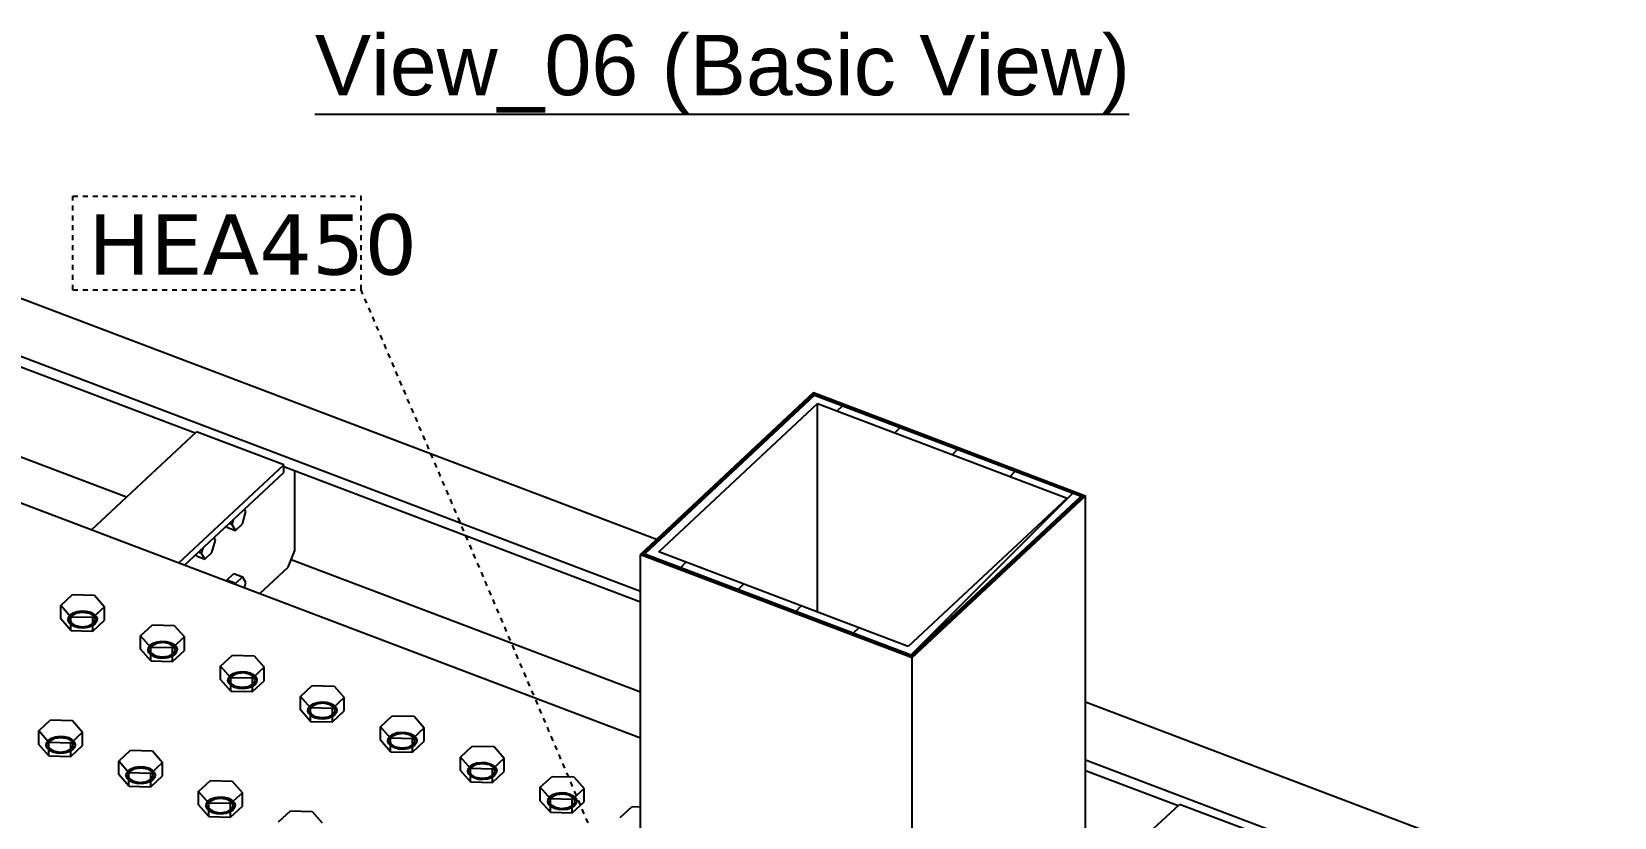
# Model space of a CAD drawing. Header units: millimetres. Extents: x 15962 to 71432, y 9666 to 72266.
# Drawn here: x 64181 to 65434, y 34225 to 34846 of the extents above; entities that cross this region are included whole.
import ezdxf

# ---------------------------------------------------------------- set-up
doc = ezdxf.new("R2010")
doc.units = ezdxf.units.MM
doc.header["$LTSCALE"] = 2
doc.linetypes.add('DXK_LINE_DOT2', pattern=[3.9198, 1.9599, -1.9599])
doc.styles.add('Arial', font='arial.ttf', dxfattribs={"height": 0.2})
doc.styles.add('Arial Narrow', font='verdana.ttf', dxfattribs={"height": 0.2})

msp = doc.modelspace()

# ---------------------------------------------------------------- hatches: boundary and pattern name
at = {"linetype": 'Continuous'}
h = msp.add_hatch(dxfattribs=at)
h.set_pattern_fill('', scale=14, style=0, pattern_type=0)
h.set_pattern_definition([(45, (64878.186, 34351.217), (-31.431, 31.431), [])])
h.paths.add_polyline_path([(64663.1207, 34432.7146), (64878.1856, 34351.2171), (65015.197, 34479.1425), (64800.1321, 34560.64)])
h.paths.add_polyline_path([(65013.8163, 34478.9605), (64877.8795, 34352.0383), (64664.5014, 34432.8966), (64800.4382, 34559.8188)])
h = msp.add_hatch(dxfattribs=at)
h.set_pattern_fill('', scale=14, style=0, pattern_type=0)
h.set_pattern_definition([(45, (64877.42, 34353.27), (-31.431, 31.431), [])])
h.paths.add_polyline_path([(64666.5725, 34433.1697), (64877.4203, 34353.2702), (65011.7452, 34478.6874), (64800.8974, 34558.5869)])
h.paths.add_polyline_path([(65000.6997, 34477.2308), (64874.9716, 34359.8404), (64677.618, 34434.6263), (64803.3461, 34552.0167)])

# ---------------------------------------------------------------- linework, layer by layer
at = {"color": 2, "linetype": 'Continuous'}
for p, q in [((64405.5026, 34780.9652), (65049.9851, 34780.9652)), ((63946.6584, 34720.9652), (64675.8826, 34444.6301)), ((63911.7339, 34688.3567), (64663.1207, 34403.6233)), ((63961.176, 34661.1805), (64310.6374, 34528.7542)), ((63951.147, 34593.7981), (64256.4082, 34478.1212)), ((64800.1321, 34560.64), (64663.1207, 34432.7146)), ((64664.5014, 34432.8966), (64800.4382, 34559.8188)), ((64800.8974, 34558.5869), (64666.5725, 34433.1697)), ((64800.1321, 34560.64), (65015.197, 34479.1425)), ((64800.4382, 34558.1582), (64800.4382, 34559.8188)), ((64800.4382, 34559.8188), (65013.8163, 34478.9605)), ((64800.8974, 34558.5869), (65011.7452, 34478.6874)), ((64677.618, 34434.6263), (64803.3461, 34552.0167)), ((64803.3461, 34386.9824), (64803.3461, 34552.0167)), ((64803.3461, 34552.0167), (65000.6997, 34477.2308)), ((64228.623, 34452.1786), (64311.6947, 34529.7413)), ((64380.8528, 34503.5343), (64311.6947, 34529.7413)), ((64084.7139, 34506.7121), (64663.1207, 34287.5283)), ((64297.7811, 34425.9715), (64380.8528, 34503.5343)), ((64302.3129, 34424.2542), (64380.8528, 34497.5857)), ((64380.8528, 34497.5857), (64380.8528, 34503.5343)), ((64380.8528, 34502.1465), (64663.1207, 34395.1828)), ((64389.7103, 34435.6458), (64389.7103, 34498.79)), ((65000.6997, 34477.2308), (64874.9716, 34359.8404)), ((64877.4203, 34353.2702), (65011.7452, 34478.6874)), ((65013.8163, 34478.9605), (64877.8795, 34352.0383)), ((64878.1856, 34351.2171), (65015.197, 34479.1425)), ((65011.7452, 34477.0268), (65011.7452, 34478.6874)), ((65015.197, 34117.407), (65015.197, 34479.1425)), ((64384.3373, 34422.5905), (64389.7103, 34435.6458)), ((64663.1207, 34070.979), (64663.1207, 34432.7146)), ((64663.1207, 34432.7146), (64878.1856, 34351.2171)), ((64877.8795, 34352.0383), (64664.5014, 34432.8966)), ((64666.5725, 34432.1118), (64666.5725, 34433.1697)), ((64666.5725, 34433.1697), (64877.4203, 34353.2702)), ((64874.9716, 34359.8404), (64677.618, 34434.6263)), ((64361.9251, 34401.6646), (64384.3373, 34422.5905)), ((64386.8483, 34428.6918), (64663.1207, 34324)), ((64877.4203, 34352.2123), (64877.4203, 34353.2702)), ((64878.1856, 33989.4815), (64878.1856, 34351.2171)), ((65015.197, 34316.0491), (66395.2774, 33793.0761)), ((65015.197, 34270.2062), (66360.3529, 33760.4676)), ((65015.197, 34261.7657), (65088.7136, 34233.907)), ((65015.197, 34166.2245), (65089.7814, 34234.8901)), ((65158.9409, 34208.6825), (65089.7814, 34234.8901))]:
    msp.add_line(p, q, dxfattribs=at)
at = {"color": 7, "linetype": 'DXK_LINE_DOT2'}
for p, q in [((64214.0569, 34716.084), (64442.0608, 34716.084)), ((64214.0569, 34642.084), (64214.0569, 34716.084)), ((64442.0608, 34642.084), (64442.0608, 34716.084)), ((64214.0569, 34642.084), (64442.0608, 34642.084)), ((64621.7369, 34220.2296), (64442.0608, 34642.084))]:
    msp.add_line(p, q, dxfattribs=at)
at = {"color": 7, "linetype": 'Continuous'}
for p, q in [((64350.9303, 34466.634), (64349.7673, 34468.5617)), ((64335.8749, 34454.1103), (64335.3037, 34455.0572)), ((64339.7627, 34456.207), (64337.4669, 34457.077)), ((64340.9256, 34460.3063), (64339.7627, 34456.207)), ((64339.7627, 34456.207), (64342.5546, 34451.5791)), ((64342.5546, 34451.5791), (64348.1384, 34456.7926)), ((64348.1384, 34456.7926), (64350.9303, 34466.634)), ((64323.9599, 34434.2175), (64326.7518, 34444.059)), ((64326.7518, 34444.059), (64325.5889, 34445.9866)), ((64335.8749, 34454.1103), (64342.5546, 34451.5791)), ((64311.6964, 34431.5352), (64311.1252, 34432.4821)), ((64311.6964, 34431.5352), (64318.3761, 34429.004)), ((64315.5842, 34433.632), (64313.2884, 34434.5019)), ((64316.7471, 34437.7312), (64315.5842, 34433.632)), ((64315.5842, 34433.632), (64318.3761, 34429.004)), ((64318.3761, 34429.004), (64323.9599, 34434.2175)), ((64335.8749, 34412.3097), (64341.4587, 34417.5232)), ((64341.4587, 34417.5232), (64348.1384, 34414.992)), ((64335.6768, 34411.6112), (64335.8749, 34412.3097)), ((64342.5546, 34409.7785), (64335.8749, 34412.3097)), ((64342.3564, 34409.08), (64342.5546, 34409.7785)), ((64348.1384, 34414.992), (64342.5546, 34409.7785)), ((64350.9303, 34410.3641), (64348.1384, 34414.992)), ((64349.7691, 34406.271), (64350.9303, 34410.3641)), ((64204.3564, 34392.2111), (64213.6628, 34400.9002)), ((64204.3564, 34381.6002), (64204.3564, 34392.2111)), ((64212.3542, 34383.0725), (64204.3564, 34392.2111)), ((64213.6628, 34400.9002), (64230.9668, 34400.4508)), ((64230.9668, 34400.4508), (64238.9645, 34391.3123)), ((64212.3542, 34372.4616), (64204.3564, 34381.6002)), ((64210.1819, 34380.7332), (64210.5268, 34382.8635)), ((64210.9607, 34378.6437), (64210.1819, 34380.7332)), ((64210.5268, 34382.8635), (64211.9615, 34384.8262)), ((64211.67, 34381.4102), (64213.2266, 34384.3468)), ((64212.7904, 34378.4042), (64211.67, 34381.4102)), ((64211.9615, 34384.8262), (64214.3456, 34386.4291)), ((64212.3542, 34372.4616), (64212.3542, 34383.0725)), ((64229.6582, 34382.6231), (64212.3542, 34383.0725)), ((64213.2266, 34384.3468), (64217.043, 34386.4269)), ((64214.3456, 34386.4291), (64217.4457, 34387.5153)), ((64217.043, 34386.4269), (64222.0967, 34387.0934)), ((64217.4457, 34387.5153), (64220.9584, 34387.9785)), ((64220.9584, 34387.9785), (64224.5398, 34387.7734)), ((64222.0967, 34387.0934), (64227.0335, 34386.1675)), ((64224.5398, 34387.7734), (64227.8394, 34386.92)), ((64227.0335, 34386.1675), (64230.5306, 34383.8974)), ((64227.8394, 34386.92), (64230.5342, 34385.5019)), ((64238.9645, 34391.3123), (64229.6582, 34382.6231)), ((64229.6582, 34372.0122), (64229.6582, 34382.6231)), ((64229.6582, 34372.0122), (64238.9645, 34380.7014)), ((64231.651, 34380.8913), (64230.0944, 34377.9548)), ((64230.5306, 34383.8974), (64231.651, 34380.8913)), ((64230.5342, 34385.5019), (64232.3603, 34383.6578)), ((64232.7942, 34379.4381), (64231.3595, 34377.4754)), ((64232.3603, 34383.6578), (64233.139, 34381.5684)), ((64233.139, 34381.5684), (64232.7942, 34379.4381)), ((64238.9645, 34380.7014), (64238.9645, 34391.3123)), ((64212.7868, 34376.7997), (64210.9607, 34378.6437)), ((64212.3542, 34372.4616), (64229.6582, 34372.0122)), ((64215.4815, 34375.3816), (64212.7868, 34376.7997)), ((64216.2875, 34376.1341), (64212.7904, 34378.4042)), ((64218.7811, 34374.5282), (64215.4815, 34375.3816)), ((64221.2243, 34375.2082), (64216.2875, 34376.1341)), ((64222.3625, 34374.3231), (64218.7811, 34374.5282)), ((64226.278, 34375.8746), (64221.2243, 34375.2082)), ((64225.8752, 34374.7863), (64222.3625, 34374.3231)), ((64228.9754, 34375.8725), (64225.8752, 34374.7863)), ((64230.0944, 34377.9548), (64226.278, 34375.8746)), ((64231.3595, 34377.4754), (64228.9754, 34375.8725)), ((64267.6108, 34368.2412), (64276.9171, 34376.9304)), ((64267.6108, 34357.6303), (64267.6108, 34368.2412)), ((64275.6085, 34359.1027), (64267.6108, 34368.2412)), ((64276.9171, 34376.9304), (64294.2211, 34376.481)), ((64302.2189, 34367.3424), (64292.9126, 34358.6533)), ((64294.2211, 34376.481), (64302.2189, 34367.3424)), ((64302.2189, 34356.7315), (64302.2189, 34367.3424)), ((64275.6085, 34348.4918), (64267.6108, 34357.6303)), ((64273.4363, 34356.7633), (64273.7811, 34358.8936)), ((64274.215, 34354.6739), (64273.4363, 34356.7633)), ((64273.7811, 34358.8936), (64275.2158, 34360.8563)), ((64276.0412, 34352.8299), (64274.215, 34354.6739)), ((64274.9244, 34357.4404), (64276.4809, 34360.3769)), ((64276.0447, 34354.4343), (64274.9244, 34357.4404)), ((64275.2158, 34360.8563), (64277.5999, 34362.4592)), ((64275.6085, 34348.4918), (64275.6085, 34359.1027)), ((64292.9126, 34358.6533), (64275.6085, 34359.1027)), ((64279.5418, 34352.1642), (64276.0447, 34354.4343)), ((64276.4809, 34360.3769), (64280.2973, 34362.4571)), ((64277.5999, 34362.4592), (64280.7001, 34363.5454)), ((64280.2973, 34362.4571), (64285.351, 34363.1235)), ((64280.7001, 34363.5454), (64284.2128, 34364.0086)), ((64284.2128, 34364.0086), (64287.7942, 34363.8035)), ((64285.351, 34363.1235), (64290.2878, 34362.1976)), ((64287.7942, 34363.8035), (64291.0938, 34362.9501)), ((64290.2878, 34362.1976), (64293.7849, 34359.9275)), ((64291.0938, 34362.9501), (64293.7885, 34361.532)), ((64292.9126, 34348.0424), (64292.9126, 34358.6533)), ((64292.9126, 34348.0424), (64302.2189, 34356.7315)), ((64294.9053, 34356.9215), (64293.3487, 34353.985)), ((64293.7849, 34359.9275), (64294.9053, 34356.9215)), ((64293.7885, 34361.532), (64295.6146, 34359.688)), ((64296.0485, 34355.4682), (64294.6138, 34353.5056)), ((64295.6146, 34359.688), (64296.3934, 34357.5985)), ((64296.3934, 34357.5985), (64296.0485, 34355.4682)), ((64275.6085, 34348.4918), (64292.9126, 34348.0424)), ((64278.7359, 34351.4117), (64276.0412, 34352.8299)), ((64282.0355, 34350.5584), (64278.7359, 34351.4117)), ((64284.4786, 34351.2384), (64279.5418, 34352.1642)), ((64285.6169, 34350.3532), (64282.0355, 34350.5584)), ((64289.5323, 34351.9048), (64284.4786, 34351.2384)), ((64289.1296, 34350.8164), (64285.6169, 34350.3532)), ((64292.2297, 34351.9027), (64289.1296, 34350.8164)), ((64293.3487, 34353.985), (64289.5323, 34351.9048)), ((64294.6138, 34353.5056), (64292.2297, 34351.9027)), ((64330.8652, 34344.2714), (64340.1715, 34352.9605)), ((64330.8652, 34333.6605), (64330.8652, 34344.2714)), ((64338.8629, 34335.1328), (64330.8652, 34344.2714)), ((64340.1715, 34352.9605), (64357.4755, 34352.5111)), ((64365.4732, 34343.3726), (64356.1669, 34334.6834)), ((64357.4755, 34352.5111), (64365.4732, 34343.3726)), ((64365.4732, 34332.7617), (64365.4732, 34343.3726)), ((64338.8629, 34324.5219), (64330.8652, 34333.6605)), ((64336.6906, 34332.7935), (64337.0355, 34334.9238)), ((64337.4694, 34330.704), (64336.6906, 34332.7935)), ((64337.0355, 34334.9238), (64338.4702, 34336.8865)), ((64339.2955, 34328.86), (64337.4694, 34330.704)), ((64338.1787, 34333.4705), (64339.7353, 34336.4071)), ((64339.2991, 34330.4645), (64338.1787, 34333.4705)), ((64338.4702, 34336.8865), (64340.8543, 34338.4893)), ((64338.8629, 34324.5219), (64338.8629, 34335.1328)), ((64356.1669, 34334.6834), (64338.8629, 34335.1328)), ((64342.7962, 34328.1944), (64339.2991, 34330.4645)), ((64339.7353, 34336.4071), (64343.5517, 34338.4872)), ((64340.8543, 34338.4893), (64343.9544, 34339.5756)), ((64343.5517, 34338.4872), (64348.6054, 34339.1536)), ((64343.9544, 34339.5756), (64347.4671, 34340.0388)), ((64347.4671, 34340.0388), (64351.0486, 34339.8337)), ((64348.6054, 34339.1536), (64353.5422, 34338.2278)), ((64351.0486, 34339.8337), (64354.3481, 34338.9803)), ((64356.6031, 34330.0151), (64352.7867, 34327.9349)), ((64353.5422, 34338.2278), (64357.0393, 34335.9577)), ((64354.3481, 34338.9803), (64357.0429, 34337.5622)), ((64357.8682, 34329.5357), (64355.4841, 34327.9328)), ((64356.1669, 34324.0725), (64356.1669, 34334.6834)), ((64356.1669, 34324.0725), (64365.4732, 34332.7617)), ((64358.1597, 34332.9516), (64356.6031, 34330.0151)), ((64357.0393, 34335.9577), (64358.1597, 34332.9516)), ((64357.0429, 34337.5622), (64358.869, 34335.7181)), ((64359.3029, 34331.4984), (64357.8682, 34329.5357)), ((64358.869, 34335.7181), (64359.6477, 34333.6287)), ((64359.6477, 34333.6287), (64359.3029, 34331.4984)), ((64338.8629, 34324.5219), (64356.1669, 34324.0725)), ((64341.9903, 34327.4419), (64339.2955, 34328.86)), ((64345.2898, 34326.5885), (64341.9903, 34327.4419)), ((64347.733, 34327.2685), (64342.7962, 34328.1944)), ((64348.8713, 34326.3834), (64345.2898, 34326.5885)), ((64352.7867, 34327.9349), (64347.733, 34327.2685)), ((64352.384, 34326.8466), (64348.8713, 34326.3834)), ((64355.4841, 34327.9328), (64352.384, 34326.8466)), ((64394.1195, 34320.3015), (64403.4258, 34328.9907)), ((64394.1195, 34309.6906), (64394.1195, 34320.3015)), ((64402.1173, 34311.163), (64394.1195, 34320.3015)), ((64403.4258, 34328.9907), (64420.7299, 34328.5413)), ((64428.7276, 34319.4027), (64419.4213, 34310.7136)), ((64420.7299, 34328.5413), (64428.7276, 34319.4027)), ((64428.7276, 34308.7918), (64428.7276, 34319.4027)), ((64402.1173, 34300.5521), (64394.1195, 34309.6906)), ((64399.945, 34308.8236), (64400.2899, 34310.9539)), ((64400.7238, 34306.7342), (64399.945, 34308.8236)), ((64400.2899, 34310.9539), (64401.7246, 34312.9166)), ((64402.5499, 34304.8902), (64400.7238, 34306.7342)), ((64401.4331, 34309.5007), (64402.9896, 34312.4372)), ((64402.5534, 34306.4946), (64401.4331, 34309.5007)), ((64401.7246, 34312.9166), (64404.1087, 34314.5195)), ((64402.1173, 34300.5521), (64402.1173, 34311.163)), ((64419.4213, 34310.7136), (64402.1173, 34311.163)), ((64405.2446, 34303.472), (64402.5499, 34304.8902)), ((64406.0506, 34304.2245), (64402.5534, 34306.4946)), ((64402.9896, 34312.4372), (64406.8061, 34314.5174)), ((64404.1087, 34314.5195), (64407.2088, 34315.6057)), ((64406.8061, 34314.5174), (64411.8597, 34315.1838)), ((64407.2088, 34315.6057), (64410.7215, 34316.0689)), ((64410.7215, 34316.0689), (64414.3029, 34315.8638)), ((64411.8597, 34315.1838), (64416.7966, 34314.2579)), ((64414.3029, 34315.8638), (64417.6025, 34315.0104)), ((64419.8575, 34306.0452), (64416.041, 34303.9651)), ((64416.7966, 34314.2579), (64420.2937, 34311.9878)), ((64417.6025, 34315.0104), (64420.2972, 34313.5923)), ((64421.1226, 34305.5659), (64418.7385, 34303.963)), ((64419.4213, 34300.1027), (64419.4213, 34310.7136)), ((64419.4213, 34300.1027), (64428.7276, 34308.7918)), ((64421.414, 34308.9818), (64419.8575, 34306.0452)), ((64420.2937, 34311.9878), (64421.414, 34308.9818)), ((64420.2972, 34313.5923), (64422.1234, 34311.7483)), ((64422.5573, 34307.5285), (64421.1226, 34305.5659)), ((64422.1234, 34311.7483), (64422.9021, 34309.6588)), ((64422.9021, 34309.6588), (64422.5573, 34307.5285)), ((64457.3739, 34296.3317), (64466.6802, 34305.0208)), ((64466.6802, 34305.0208), (64483.9842, 34304.5714)), ((64483.9842, 34304.5714), (64491.9819, 34295.4329)), ((64187.0159, 34292.991), (64196.3222, 34301.6801)), ((64187.0159, 34282.3801), (64187.0159, 34292.991)), ((64195.0136, 34283.8524), (64187.0159, 34292.991)), ((64196.3222, 34301.6801), (64213.6262, 34301.2307)), ((64221.6239, 34292.0922), (64212.3176, 34283.403)), ((64213.6262, 34301.2307), (64221.6239, 34292.0922)), ((64221.6239, 34281.4813), (64221.6239, 34292.0922)), ((64402.1173, 34300.5521), (64419.4213, 34300.1027)), ((64408.5442, 34302.6187), (64405.2446, 34303.472)), ((64410.9874, 34303.2987), (64406.0506, 34304.2245)), ((64412.1256, 34302.4135), (64408.5442, 34302.6187)), ((64416.041, 34303.9651), (64410.9874, 34303.2987)), ((64415.6383, 34302.8767), (64412.1256, 34302.4135)), ((64418.7385, 34303.963), (64415.6383, 34302.8767)), ((64457.3739, 34285.7208), (64457.3739, 34296.3317)), ((64465.3716, 34287.1931), (64457.3739, 34296.3317)), ((64470.4632, 34291.6359), (64473.9759, 34292.0991)), ((64473.9759, 34292.0991), (64477.5573, 34291.894)), ((64477.5573, 34291.894), (64480.8569, 34291.0406)), ((64491.9819, 34295.4329), (64482.6756, 34286.7437)), ((64491.9819, 34284.822), (64491.9819, 34295.4329)), ((64195.0136, 34273.2415), (64187.0159, 34282.3801)), ((64192.8414, 34281.5131), (64193.1862, 34283.6434)), ((64193.6201, 34279.4236), (64192.8414, 34281.5131)), ((64193.1862, 34283.6434), (64194.6209, 34285.606)), ((64195.4462, 34277.5796), (64193.6201, 34279.4236)), ((64194.3294, 34282.1901), (64195.886, 34285.1266)), ((64195.4498, 34279.1841), (64194.3294, 34282.1901)), ((64194.6209, 34285.606), (64197.005, 34287.2089)), ((64195.0136, 34273.2415), (64195.0136, 34283.8524)), ((64212.3176, 34283.403), (64195.0136, 34283.8524)), ((64198.9469, 34276.914), (64195.4498, 34279.1841)), ((64195.886, 34285.1266), (64199.7024, 34287.2068)), ((64197.005, 34287.2089), (64200.1051, 34288.2951)), ((64199.7024, 34287.2068), (64204.7561, 34287.8732)), ((64200.1051, 34288.2951), (64203.6178, 34288.7584)), ((64203.6178, 34288.7584), (64207.1993, 34288.5532)), ((64204.7561, 34287.8732), (64209.6929, 34286.9473)), ((64207.1993, 34288.5532), (64210.4988, 34287.6998)), ((64209.6929, 34286.9473), (64213.19, 34284.6772)), ((64210.4988, 34287.6998), (64213.1936, 34286.2817)), ((64212.3176, 34272.7921), (64212.3176, 34283.403)), ((64212.3176, 34272.7921), (64221.6239, 34281.4813)), ((64214.3104, 34281.6712), (64212.7538, 34278.7347)), ((64213.19, 34284.6772), (64214.3104, 34281.6712)), ((64213.1936, 34286.2817), (64215.0197, 34284.4377)), ((64215.4536, 34280.2179), (64214.0189, 34278.2553)), ((64215.0197, 34284.4377), (64215.7985, 34282.3483)), ((64215.7985, 34282.3483), (64215.4536, 34280.2179)), ((64465.3716, 34276.5822), (64457.3739, 34285.7208)), ((64463.1994, 34284.8538), (64463.5442, 34286.9841)), ((64463.9781, 34282.7643), (64463.1994, 34284.8538)), ((64463.5442, 34286.9841), (64464.9789, 34288.9468)), ((64465.8042, 34280.9203), (64463.9781, 34282.7643)), ((64464.6874, 34285.5308), (64466.244, 34288.4674)), ((64465.8078, 34282.5248), (64464.6874, 34285.5308)), ((64464.9789, 34288.9468), (64467.363, 34290.5496)), ((64465.3716, 34276.5822), (64465.3716, 34287.1931)), ((64482.6756, 34286.7437), (64465.3716, 34287.1931)), ((64468.499, 34279.5022), (64465.8042, 34280.9203)), ((64469.3049, 34280.2547), (64465.8078, 34282.5248)), ((64466.244, 34288.4674), (64470.0604, 34290.5475)), ((64467.363, 34290.5496), (64470.4632, 34291.6359)), ((64471.7985, 34278.6488), (64468.499, 34279.5022)), ((64474.2417, 34279.3288), (64469.3049, 34280.2547)), ((64470.0604, 34290.5475), (64475.1141, 34291.2139)), ((64479.2954, 34279.9952), (64474.2417, 34279.3288)), ((64475.1141, 34291.2139), (64480.0509, 34290.2881)), ((64481.9928, 34279.9931), (64478.8927, 34278.9069)), ((64483.1118, 34282.0754), (64479.2954, 34279.9952)), ((64480.0509, 34290.2881), (64483.548, 34288.018)), ((64480.8569, 34291.0406), (64483.5516, 34289.6224)), ((64484.3769, 34281.596), (64481.9928, 34279.9931)), ((64482.6756, 34276.1328), (64482.6756, 34286.7437)), ((64482.6756, 34276.1328), (64491.9819, 34284.822)), ((64484.6684, 34285.0119), (64483.1118, 34282.0754)), ((64483.548, 34288.018), (64484.6684, 34285.0119)), ((64483.5516, 34289.6224), (64485.3777, 34287.7784)), ((64485.8116, 34283.5587), (64484.3769, 34281.596)), ((64485.3777, 34287.7784), (64486.1565, 34285.689)), ((64486.1565, 34285.689), (64485.8116, 34283.5587)), ((64520.6283, 34272.3618), (64529.9346, 34281.051)), ((64529.9346, 34281.051), (64547.2386, 34280.6016)), ((64547.2386, 34280.6016), (64555.2363, 34271.463)), ((64195.0136, 34273.2415), (64212.3176, 34272.7921)), ((64198.141, 34276.1615), (64195.4462, 34277.5796)), ((64201.4405, 34275.3081), (64198.141, 34276.1615)), ((64203.8837, 34275.9881), (64198.9469, 34276.914)), ((64205.022, 34275.103), (64201.4405, 34275.3081)), ((64208.9374, 34276.6545), (64203.8837, 34275.9881)), ((64208.5347, 34275.5662), (64205.022, 34275.103)), ((64211.6348, 34276.6524), (64208.5347, 34275.5662)), ((64212.7538, 34278.7347), (64208.9374, 34276.6545)), ((64214.0189, 34278.2553), (64211.6348, 34276.6524)), ((64250.2702, 34269.0211), (64259.5765, 34277.7103)), ((64250.2702, 34258.4102), (64250.2702, 34269.0211)), ((64258.268, 34259.8826), (64250.2702, 34269.0211)), ((64259.5765, 34277.7103), (64276.8806, 34277.2609)), ((64284.8783, 34268.1223), (64275.572, 34259.4332)), ((64276.8806, 34277.2609), (64284.8783, 34268.1223)), ((64284.8783, 34257.5114), (64284.8783, 34268.1223)), ((64465.3716, 34276.5822), (64482.6756, 34276.1328)), ((64475.38, 34278.4437), (64471.7985, 34278.6488)), ((64478.8927, 34278.9069), (64475.38, 34278.4437)), ((64520.6283, 34261.7509), (64520.6283, 34272.3618)), ((64528.626, 34263.2233), (64520.6283, 34272.3618)), ((64530.6174, 34266.5798), (64533.7175, 34267.666)), ((64533.3148, 34266.5777), (64538.3685, 34267.2441)), ((64533.7175, 34267.666), (64537.2302, 34268.1292)), ((64537.2302, 34268.1292), (64540.8116, 34267.9241)), ((64538.3685, 34267.2441), (64543.3053, 34266.3182)), ((64540.8116, 34267.9241), (64544.1112, 34267.0707)), ((64544.1112, 34267.0707), (64546.806, 34265.6526)), ((64555.2363, 34271.463), (64545.93, 34262.7739)), ((64555.2363, 34260.8521), (64555.2363, 34271.463)), ((64258.268, 34249.2717), (64250.2702, 34258.4102)), ((64256.0957, 34257.5432), (64256.4406, 34259.6735)), ((64256.8745, 34255.4538), (64256.0957, 34257.5432)), ((64256.4406, 34259.6735), (64257.8753, 34261.6362)), ((64258.7006, 34253.6097), (64256.8745, 34255.4538)), ((64257.5838, 34258.2203), (64259.1403, 34261.1568)), ((64258.7042, 34255.2142), (64257.5838, 34258.2203)), ((64257.8753, 34261.6362), (64260.2594, 34263.2391)), ((64258.268, 34249.2717), (64258.268, 34259.8826)), ((64275.572, 34259.4332), (64258.268, 34259.8826)), ((64262.2013, 34252.9441), (64258.7042, 34255.2142)), ((64259.1403, 34261.1568), (64262.9568, 34263.237)), ((64260.2594, 34263.2391), (64263.3595, 34264.3253)), ((64262.9568, 34263.237), (64268.0105, 34263.9034)), ((64263.3595, 34264.3253), (64266.8722, 34264.7885)), ((64266.8722, 34264.7885), (64270.4536, 34264.5834)), ((64268.0105, 34263.9034), (64272.9473, 34262.9775)), ((64270.4536, 34264.5834), (64273.7532, 34263.73)), ((64276.0082, 34254.7648), (64272.1917, 34252.6847)), ((64272.9473, 34262.9775), (64276.4444, 34260.7074)), ((64273.7532, 34263.73), (64276.4479, 34262.3119)), ((64277.2733, 34254.2854), (64274.8892, 34252.6825)), ((64275.572, 34248.8223), (64275.572, 34259.4332)), ((64275.572, 34248.8223), (64284.8783, 34257.5114)), ((64277.5647, 34257.7014), (64276.0082, 34254.7648)), ((64276.4444, 34260.7074), (64277.5647, 34257.7014)), ((64276.4479, 34262.3119), (64278.2741, 34260.4678)), ((64278.708, 34256.2481), (64277.2733, 34254.2854)), ((64278.2741, 34260.4678), (64279.0528, 34258.3784)), ((64279.0528, 34258.3784), (64278.708, 34256.2481)), ((64528.626, 34252.6124), (64520.6283, 34261.7509)), ((64526.4537, 34260.8839), (64526.7986, 34263.0142)), ((64527.2325, 34258.7945), (64526.4537, 34260.8839)), ((64526.7986, 34263.0142), (64528.2333, 34264.9769)), ((64529.0586, 34256.9505), (64527.2325, 34258.7945)), ((64527.9418, 34261.561), (64529.4984, 34264.4975)), ((64529.0622, 34258.5549), (64527.9418, 34261.561)), ((64528.2333, 34264.9769), (64530.6174, 34266.5798)), ((64528.626, 34252.6124), (64528.626, 34263.2233)), ((64545.93, 34262.7739), (64528.626, 34263.2233)), ((64531.7533, 34255.5323), (64529.0586, 34256.9505)), ((64532.5593, 34256.2848), (64529.0622, 34258.5549)), ((64529.4984, 34264.4975), (64533.3148, 34266.5777)), ((64535.0529, 34254.6789), (64531.7533, 34255.5323)), ((64537.4961, 34255.359), (64532.5593, 34256.2848)), ((64538.6343, 34254.4738), (64535.0529, 34254.6789)), ((64542.5498, 34256.0254), (64537.4961, 34255.359)), ((64542.147, 34254.937), (64538.6343, 34254.4738)), ((64545.2472, 34256.0233), (64542.147, 34254.937)), ((64546.3662, 34258.1055), (64542.5498, 34256.0254)), ((64543.3053, 34266.3182), (64546.8024, 34264.0481)), ((64547.6313, 34257.6261), (64545.2472, 34256.0233)), ((64545.93, 34252.163), (64545.93, 34262.7739)), ((64545.93, 34252.163), (64555.2363, 34260.8521)), ((64547.9228, 34261.0421), (64546.3662, 34258.1055)), ((64546.8024, 34264.0481), (64547.9228, 34261.0421)), ((64546.806, 34265.6526), (64548.6321, 34263.8086)), ((64549.066, 34259.5888), (64547.6313, 34257.6261)), ((64548.6321, 34263.8086), (64549.4108, 34261.7191)), ((64549.4108, 34261.7191), (64549.066, 34259.5888)), ((64583.8826, 34248.392), (64593.1889, 34257.0811)), ((64593.1889, 34257.0811), (64610.4929, 34256.6317)), ((64610.4929, 34256.6317), (64618.4907, 34247.4932)), ((64258.268, 34249.2717), (64275.572, 34248.8223)), ((64261.3953, 34252.1916), (64258.7006, 34253.6097)), ((64264.6949, 34251.3382), (64261.3953, 34252.1916)), ((64267.1381, 34252.0182), (64262.2013, 34252.9441)), ((64268.2763, 34251.1331), (64264.6949, 34251.3382)), ((64272.1917, 34252.6847), (64267.1381, 34252.0182)), ((64271.789, 34251.5963), (64268.2763, 34251.1331)), ((64274.8892, 34252.6825), (64271.789, 34251.5963)), ((64313.5246, 34245.0513), (64322.8309, 34253.7404)), ((64313.5246, 34234.4404), (64313.5246, 34245.0513)), ((64321.5223, 34235.9127), (64313.5246, 34245.0513)), ((64322.8309, 34253.7404), (64340.1349, 34253.291)), ((64348.1326, 34244.1525), (64338.8263, 34235.4633)), ((64340.1349, 34253.291), (64348.1326, 34244.1525)), ((64348.1326, 34233.5416), (64348.1326, 34244.1525)), ((64528.626, 34252.6124), (64545.93, 34252.163)), ((64583.8826, 34237.7811), (64583.8826, 34248.392)), ((64591.8803, 34239.2534), (64583.8826, 34248.392)), ((64591.4876, 34241.0071), (64593.8717, 34242.6099)), ((64592.7527, 34240.5277), (64596.5692, 34242.6078)), ((64593.8717, 34242.6099), (64596.9719, 34243.6962)), ((64596.5692, 34242.6078), (64601.6228, 34243.2742)), ((64596.9719, 34243.6962), (64600.4846, 34244.1594)), ((64600.4846, 34244.1594), (64604.066, 34243.9543)), ((64601.6228, 34243.2742), (64606.5596, 34242.3484)), ((64604.066, 34243.9543), (64607.3656, 34243.1009)), ((64606.5596, 34242.3484), (64610.0567, 34240.0783)), ((64607.3656, 34243.1009), (64610.0603, 34241.6827)), ((64618.4907, 34247.4932), (64609.1844, 34238.804)), ((64610.0603, 34241.6827), (64611.8864, 34239.8387)), ((64618.4907, 34236.8823), (64618.4907, 34247.4932)), ((64321.5223, 34225.3018), (64313.5246, 34234.4404)), ((64319.3501, 34233.5734), (64319.6949, 34235.7037)), ((64320.1288, 34231.4839), (64319.3501, 34233.5734)), ((64319.6949, 34235.7037), (64321.1296, 34237.6663)), ((64321.9549, 34229.6399), (64320.1288, 34231.4839)), ((64320.8381, 34234.2504), (64322.3947, 34237.1869)), ((64321.9585, 34231.2444), (64320.8381, 34234.2504)), ((64321.1296, 34237.6663), (64323.5137, 34239.2692)), ((64321.5223, 34225.3018), (64321.5223, 34235.9127)), ((64338.8263, 34235.4633), (64321.5223, 34235.9127)), ((64324.6497, 34228.2218), (64321.9549, 34229.6399)), ((64325.4556, 34228.9743), (64321.9585, 34231.2444)), ((64322.3947, 34237.1869), (64326.2111, 34239.2671)), ((64323.5137, 34239.2692), (64326.6139, 34240.3554)), ((64326.2111, 34239.2671), (64331.2648, 34239.9335)), ((64326.6139, 34240.3554), (64330.1266, 34240.8187)), ((64330.1266, 34240.8187), (64333.708, 34240.6135)), ((64331.2648, 34239.9335), (64336.2016, 34239.0076)), ((64333.708, 34240.6135), (64337.0076, 34239.7601)), ((64339.2625, 34230.795), (64335.4461, 34228.7148)), ((64336.2016, 34239.0076), (64339.6987, 34236.7375)), ((64337.0076, 34239.7601), (64339.7023, 34238.342)), ((64340.5276, 34230.3156), (64338.1435, 34228.7127)), ((64338.8263, 34224.8524), (64338.8263, 34235.4633)), ((64338.8263, 34224.8524), (64348.1326, 34233.5416)), ((64340.8191, 34233.7315), (64339.2625, 34230.795)), ((64339.6987, 34236.7375), (64340.8191, 34233.7315)), ((64339.7023, 34238.342), (64341.5284, 34236.498)), ((64341.9623, 34232.2782), (64340.5276, 34230.3156)), ((64341.5284, 34236.498), (64342.3072, 34234.4086)), ((64342.3072, 34234.4086), (64341.9623, 34232.2782)), ((64376.779, 34221.0814), (64386.0853, 34229.7706)), ((64386.0853, 34229.7706), (64403.3893, 34229.3212)), ((64403.3893, 34229.3212), (64411.387, 34220.1826)), ((64591.8803, 34228.6425), (64583.8826, 34237.7811)), ((64589.7081, 34236.9141), (64590.0529, 34239.0444)), ((64590.4868, 34234.8246), (64589.7081, 34236.9141)), ((64590.0529, 34239.0444), (64591.4876, 34241.0071)), ((64592.313, 34232.9806), (64590.4868, 34234.8246)), ((64591.1962, 34237.5911), (64592.7527, 34240.5277)), ((64592.3165, 34234.5851), (64591.1962, 34237.5911)), ((64591.8803, 34228.6425), (64591.8803, 34239.2534)), ((64609.1844, 34238.804), (64591.8803, 34239.2534)), ((64595.0077, 34231.5625), (64592.313, 34232.9806)), ((64595.8136, 34232.315), (64592.3165, 34234.5851)), ((64598.3073, 34230.7091), (64595.0077, 34231.5625)), ((64600.7504, 34231.3891), (64595.8136, 34232.315)), ((64601.8887, 34230.504), (64598.3073, 34230.7091)), ((64605.8041, 34232.0555), (64600.7504, 34231.3891)), ((64605.4014, 34230.9672), (64601.8887, 34230.504)), ((64608.5015, 34232.0534), (64605.4014, 34230.9672)), ((64609.6206, 34234.1357), (64605.8041, 34232.0555)), ((64610.8856, 34233.6563), (64608.5015, 34232.0534)), ((64609.1844, 34228.1931), (64609.1844, 34238.804)), ((64609.1844, 34228.1931), (64618.4907, 34236.8823)), ((64611.1771, 34237.0722), (64609.6206, 34234.1357)), ((64610.0567, 34240.0783), (64611.1771, 34237.0722)), ((64612.3203, 34235.619), (64610.8856, 34233.6563)), ((64611.8864, 34239.8387), (64612.6652, 34237.7493)), ((64612.6652, 34237.7493), (64612.3203, 34235.619)), ((64647.137, 34224.4221), (64656.4433, 34233.1113)), ((64656.4433, 34233.1113), (64663.1207, 34232.9379)), ((64321.5223, 34225.3018), (64338.8263, 34224.8524)), ((64327.9493, 34227.3684), (64324.6497, 34228.2218)), ((64330.3924, 34228.0484), (64325.4556, 34228.9743)), ((64331.5307, 34227.1633), (64327.9493, 34227.3684)), ((64335.4461, 34228.7148), (64330.3924, 34228.0484)), ((64335.0434, 34227.6265), (64331.5307, 34227.1633)), ((64338.1435, 34228.7127), (64335.0434, 34227.6265)), ((64591.8803, 34228.6425), (64609.1844, 34228.1931))]:
    msp.add_line(p, q, dxfattribs=at)

# ---------------------------------------------------------------- texts
at = {"color": 96, "linetype": 'Continuous', "style": 'Arial'}
msp.add_text('View_06 (Basic View)', height=47.753906, dxfattribs=at).set_placement((64405.5026, 34795.9652))
at = {"color": 96, "style": 'Arial Narrow'}
msp.add_text('HEA450', height=47.72135, dxfattribs=at).set_placement((64226.0569, 34654.084))

doc.saveas('drawing.dxf')
